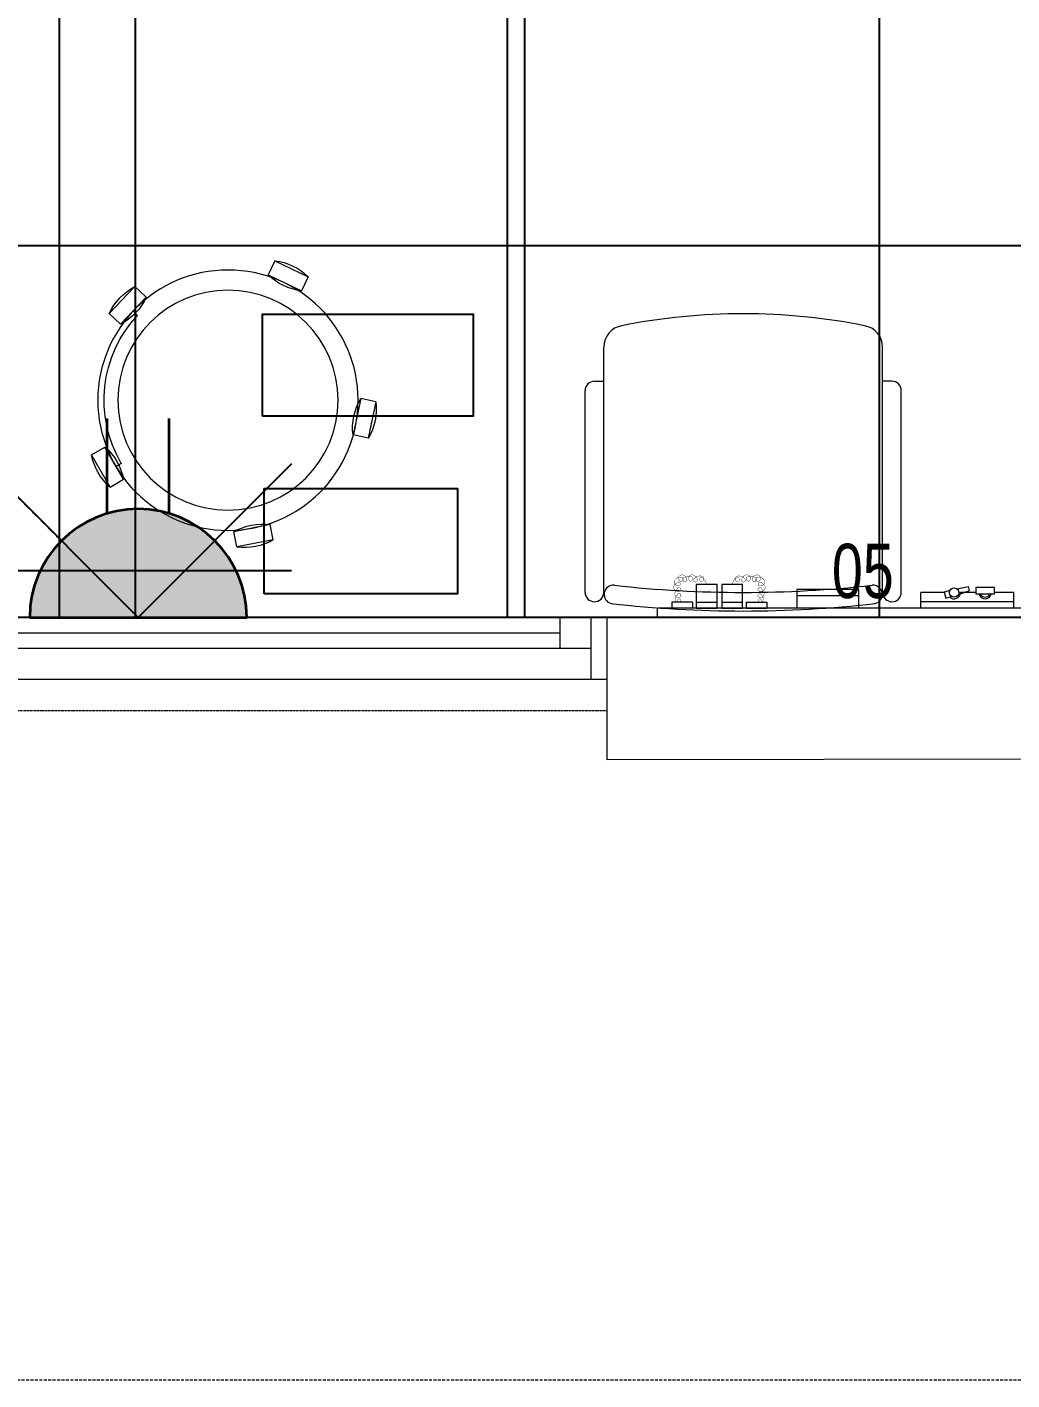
# Model space of a CAD drawing. Extents: x -178977 to 231842, y -29287 to 19916.
# Drawn here: x 45801 to 47390, y -14060 to -11878 of the extents above; entities that cross this region are included whole.
import ezdxf
from ezdxf.enums import TextEntityAlignment as Align

# ---------------------------------------------------------------- set-up
doc = ezdxf.new("R2010")
doc.units = 0
doc.header["$LTSCALE"] = 0.25
for name, pattern in [('01-First Floor-FUR$0$HIDDEN', [9.525, 6.35, -3.175]), ('DASHDOT', [25.4, 12.7, -6.35, 0, -6.35]), ('HIDDEN', [9.525, 6.35, -3.175])]:
    doc.linetypes.add(name, pattern=pattern)
for name, color, linetype, lineweight in [('01-First Floor-FUR$0$72_EGR_EQP_TAG', 142, 'Continuous', 5), ('01-First Floor-FUR$0$Aluminum', 251, 'Continuous', 5), ('01-First Floor-FUR$0$LOADING', 253, 'Continuous', 5), ('01-First Floor-FUR$0$Proj', 251, 'Continuous', 5), ('01-First Floor-FUR$0$Walls', 251, 'Continuous', 5), ('E-LITE-CLNG-CNDT', 6, 'DASHDOT', 35), ('E-LITE-EXIT-NUMB', 6, 'Continuous', 25), ('E-POWR-FLOR-CNDT', 6, 'HIDDEN', 25), ('E-POWR-WALL @ 100', 4, 'Continuous', 35)]:
    doc.layers.add(name, color=color, linetype=linetype, lineweight=lineweight)
doc.layers.add('01-First Floor-FUR$0$FALSE CEILING', color=251, linetype='Continuous')
doc.layers.add('01-First Floor-FUR$0$TME-NON MEDICAL FURNITURE', color=242, linetype='Continuous')
doc.styles.add('01-First Floor-FUR$0$X3G_ENTITY_257CFD', font='swisscl.ttf', dxfattribs={"height": 200})
doc.styles.add('DC_SIMPLEX', font='SIMPLEX.shx', dxfattribs={"width": 0.7})

# ---------------------------------------------------------------- blocks, each defined once
blk = doc.blocks.new('01-First Floor-FUR$0$GF21016-P')
at = {"layer": '01-First Floor-FUR$0$LOADING', "extrusion": (-1.24384e-09, -1.20261e-09, -1)}
for p, q in [((0.0128, 0.0179), (0.0128, 0.4136)), ((0.4628, 0.0179), (0.4628, 0.4136)), ((-0.0022, 0.3585), (0.0128, 0.3585)), ((0.4778, 0.3585), (0.4628, 0.3585)), ((-0.0172, 0.0179), (-0.0172, 0.3435)), ((0.4928, 0.0179), (0.4928, 0.3435)), ((0.4778, 0.0029), (0.4778, 0.0029))]:
    blk.add_line(p, q, dxfattribs=at)
for centre, radius, start, end in [((-0.2378, -0.5362), 1.0036, 78.7568, 101.2432), ((-0.0478, 0.4136), 0.035, 0, 80.6557), ((-0.4278, 0.4136), 0.035, 99.3443, 180), ((0.0022, 0.3435), 0.015, 0, 90), ((-0.4778, 0.3435), 0.015, 90, 180), ((-0.0284, 0.0145), 0.015, 284.3864, 95.5209), ((-0.2378, 1.8928), 1.8749, 263.6341, 276.3659), ((-0.4471, 0.0145), 0.015, 84.4791, 255.6136), ((0.0022, 0.0179), 0.015, 270, 0), ((0.0022, 0.0179), 0.015, 180, 270), ((-0.2378, 1.8734), 1.8855, 263.5119, 276.4881), ((-0.4778, 0.0179), 0.015, 270, 0), ((-0.4778, 0.0179), 0.015, 180, 270)]:
    blk.add_arc(centre, radius, start, end, dxfattribs=at)
blk = doc.blocks.new('01-First Floor-FUR$0$HF10037B-P')
at = {"layer": '01-First Floor-FUR$0$LOADING'}
for p, q in [((0.2459, 0.134), (0.1859, 0.134)), ((0.1859, 0.134), (0.1859, 0.109)), ((0.2459, 0.134), (0.2459, 0.109)), ((0.2459, 0.109), (0.1859, 0.109)), ((0, 0), (-0.0142, -0.0583)), ((0, 0), (0.0243, -0.0059)), ((0.0243, -0.0059), (0.01, -0.0642)), ((0.4071, -0.0094), (0.431, -0.0018)), ((0.4071, -0.0094), (0.4255, -0.0665)), ((0.431, -0.0018), (0.4493, -0.0589)), ((0.4069, -0.0417), (0.4165, -0.0387)), ((-0.0142, -0.0583), (0.01, -0.0642)), ((0.4255, -0.0665), (0.4493, -0.0589)), ((0.0524, -0.2725), (0.0674, -0.2525)), ((0.0674, -0.2525), (0.1154, -0.2885)), ((0.3125, -0.2897), (0.362, -0.2558)), ((0.3761, -0.2764), (0.362, -0.2558)), ((0.0524, -0.2725), (0.1004, -0.3085)), ((0.3266, -0.3103), (0.3761, -0.2764)), ((0.3267, -0.268), (0.3323, -0.2763)), ((0.1004, -0.3085), (0.1154, -0.2885)), ((0.3266, -0.3103), (0.3125, -0.2897))]:
    blk.add_line(p, q, dxfattribs=at)
for radius in [0.21, 0.1775]:
    blk.add_circle((0.2161, -0.1014), radius, dxfattribs=at)
for centre, radius, start, end in [((0.2159, 0.0465), 0.0925, 71.0754, 108.9246), ((0.2159, 0.1965), 0.0925, 251.0754, 288.9246), ((0.0779, -0.0499), 0.0925, 147.3419, 185.1912), ((-0.0678, -0.0143), 0.0925, 327.3419, 5.1912), ((0.4996, -0.0113), 0.0925, 178.8412, 216.6904), ((0.3568, -0.057), 0.0925, 358.8412, 36.6904), ((0.2161, -0.1014), 0.2, 303.6037, 17.3657), ((0.0389, -0.3404), 0.0925, 34.1875, 72.0368), ((0.3867, -0.3449), 0.0925, 105.5121, 143.3614), ((0.1289, -0.2205), 0.0925, 214.1875, 252.0368), ((0.3019, -0.2212), 0.0925, 285.5121, 323.3614)]:
    blk.add_arc(centre, radius, start, end, dxfattribs=at)
blk = doc.blocks.new('01-First Floor-FUR$0$ME19011A-P')
for p, q in [((-0.425, 0), (0.425, 0)), ((-0.425, 0), (-0.425, -0.015)), ((0.425, 0), (0.425, -0.015)), ((-0.425, -0.015), (0.425, -0.015)), ((-0.3675, -0.0198), (-0.2325, -0.0198)), ((-0.3675, -0.0198), (-0.3675, -0.0399)), ((-0.36, -0.015), (-0.36, -0.0198)), ((-0.24, -0.015), (-0.24, -0.0198)), ((-0.2325, -0.0198), (-0.2325, -0.0399)), ((-0.15, -0.015), (-0.15, -0.04)), ((0, -0.015), (0, -0.04)), ((0.1, -0.015), (0.1, -0.045)), ((0.2, -0.045), (0.2, -0.015)), ((0.2818, -0.015), (0.2484, -0.015)), ((0.2484, -0.0243), (0.2484, -0.015)), ((0.2818, -0.0243), (0.2818, -0.015)), ((0.3211, -0.015), (0.2877, -0.015)), ((0.2877, -0.015), (0.2877, -0.0531)), ((0.3211, -0.0531), (0.3211, -0.015)), ((0.3623, -0.015), (0.3289, -0.015)), ((0.3289, -0.015), (0.3289, -0.0531)), ((0.3623, -0.0531), (0.3623, -0.015)), ((0.3682, -0.0243), (0.3682, -0.015)), ((0.3682, -0.015), (0.4016, -0.015)), ((0.4016, -0.0243), (0.4016, -0.015)), ((-0.3675, -0.0399), (-0.2325, -0.0399)), ((-0.15, -0.025), (0, -0.025)), ((-0.15, -0.04), (-0.1187, -0.04)), ((-0.0887, -0.04), (-0.0637, -0.04)), ((-0.0606, -0.0371), (-0.0787, -0.0432)), ((-0.0787, -0.0432), (-0.077, -0.0497)), ((-0.0402, -0.0312), (-0.0496, -0.0337)), ((-0.047, -0.0434), (-0.0376, -0.0409)), ((-0.0376, -0.0409), (-0.0402, -0.0312)), ((-0.0379, -0.04), (0, -0.04)), ((0.1, -0.035), (0.2, -0.035)), ((0.2818, -0.0243), (0.2484, -0.0243)), ((0.3211, -0.0243), (0.2877, -0.0243)), ((0.3623, -0.0243), (0.3289, -0.0243)), ((0.3682, -0.0243), (0.4016, -0.0243)), ((-0.0582, -0.046), (-0.077, -0.0497)), ((0.1, -0.045), (0.2, -0.045)), ((0.2877, -0.0531), (0.3211, -0.0531)), ((0.3289, -0.0531), (0.3623, -0.0531))]:
    blk.add_line(p, q)
blk.add_lwpolyline([(-0.1187, -0.0482), (-0.0887, -0.0482), (-0.0887, -0.0382), (-0.1187, -0.0382)], close=True)
at = {"color": 8, "const_width": 0.000601}
for points in [[(0.3044, -0.0531, -0.184574), (0.2977, -0.0636, -1.44364), (0.2961, -0.0581, -0.837915), (0.2969, -0.0664, -0.30536), (0.2839, -0.062, -1.584726), (0.2894, -0.0609, -0.253153), (0.2827, -0.0684, -0.874198), (0.2775, -0.0585, -0.915253), (0.2791, -0.0658, -0.223821), (0.2683, -0.0644, -1.703343), (0.272, -0.0597, -0.588962), (0.2621, -0.068, -0.717795), (0.2625, -0.0581, -0.983104), (0.2645, -0.0644, -0.326362), (0.2534, -0.0609, -0.758716), (0.2609, -0.0514, -0.906186), (0.2593, -0.0565, -0.189488), (0.2526, -0.0522, -0.7948), (0.2613, -0.0423, -1.223996), (0.2574, -0.047, -0.072149), (0.2534, -0.0403, -0.645886), (0.2609, -0.0324, -1.366917), (0.2574, -0.0371, -0.078415), (0.2542, -0.0308, -0.723006), (0.2613, -0.0256, -1.105484), (0.2582, -0.0292, -0.221197), (0.2566, -0.0243, -0.221197)], [(0.3456, -0.0531, 0.184574), (0.3523, -0.0636, 1.44364), (0.3539, -0.0581, 0.837915), (0.3531, -0.0664, 0.30536), (0.3661, -0.062, 1.584726), (0.3606, -0.0609, 0.253153), (0.3673, -0.0684, 0.874198), (0.3725, -0.0585, 0.915253), (0.3709, -0.0658, 0.223821), (0.3817, -0.0644, 1.703343), (0.378, -0.0597, 0.588962), (0.3879, -0.068, 0.717795), (0.3875, -0.0581, 0.983104), (0.3855, -0.0644, 0.326362), (0.3966, -0.0609, 0.758716), (0.3891, -0.0514, 0.906186), (0.3907, -0.0565, 0.189488), (0.3974, -0.0522, 0.7948), (0.3887, -0.0423, 1.223996), (0.3926, -0.047, 0.072149), (0.3966, -0.0403, 0.645886), (0.3891, -0.0324, 1.366917), (0.3926, -0.0371, 0.078415), (0.3958, -0.0308, 0.723006), (0.3887, -0.0256, 1.105484), (0.3918, -0.0292, 0.221197), (0.3934, -0.0243, 0.221197)]]:
    blk.add_lwpolyline(points, format="xyb", dxfattribs=at)
blk.add_circle((-0.0537, -0.04), 0.0075)
for centre, radius, start, end in [((-0.1037, -0.04), 0.01, 10.4593, 169.5407), ((-0.1037, -0.04), 0.0075, 14.0075, 165.9925), ((-0.0537, -0.04), 0.01, 45, 180)]:
    blk.add_arc(centre, radius, start, end)
blk = doc.blocks.new('01-First Floor-FUR$0$M.44.57.64')
at = {"layer": '01-First Floor-FUR$0$LOADING', "xscale": 1000.000000000002, "yscale": 1000.000000000002, "zscale": 1000.000000000002, "rotation": 225.9999036123427}
blk.add_blockref('01-First Floor-FUR$0$ME19011A-P', (-80806.9, 16720.7), dxfattribs=at)
blk = doc.blocks.new('01-First Floor-FUR')
at = {"layer": '01-First Floor-FUR$0$Aluminum'}
for p, q in [((46736, -12830), (45236, -12830)), ((46661, -12880), (46661, -12830)), ((46711, -12930), (46711, -12830)), ((45311, -12855), (46661, -12855)), ((46711, -12880), (45261, -12880)), ((46736, -12930), (45236, -12930))]:
    blk.add_line(p, q, dxfattribs=at)
at = {"layer": '01-First Floor-FUR$0$FALSE CEILING', "linetype": 'Continuous'}
for p, q in [((45976, -12830), (45976, -9540)), ((46576, -12830), (46576, -9540)), ((47176, -12830), (47176, -9540)), ((44776, -12230), (48976, -12230))]:
    blk.add_line(p, q, dxfattribs=at)
at = {"layer": '01-First Floor-FUR$0$FALSE CEILING'}
blk.add_lwpolyline([(44776, -9540), (48976, -9540), (48976, -12830), (44776, -12830)], close=True, dxfattribs=at)
at = {"layer": '01-First Floor-FUR$0$FALSE CEILING', "elevation": -0.1}
for points in [[(45853.3, -11330), (46603.3, -11330), (46603.3, -12830), (45853.3, -12830)], [(46180.9, -12505.3), (46180.9, -12340.9), (46520.5, -12340.9), (46520.5, -12505.3)], [(46183.6, -12792.2), (46183.6, -12622.3), (46495.4, -12622.3), (46495.4, -12792.2)]]:
    blk.add_lwpolyline(points, close=True, dxfattribs=at)
at = {"layer": '01-First Floor-FUR$0$LOADING', "elevation": -0.1}
blk.add_lwpolyline([(45853.3, -11330), (46603.3, -11330), (46603.3, -12830), (45853.3, -12830)], close=True, dxfattribs=at)
at = {"layer": '01-First Floor-FUR$0$Proj', "linetype": '01-First Floor-FUR$0$HIDDEN'}
blk.add_line((45236, -12980), (46736, -12980), dxfattribs=at)
at = {"layer": '01-First Floor-FUR$0$Proj', "linetype": '01-First Floor-FUR$0$HIDDEN', "ltscale": 3}
blk.add_lwpolyline([(48606, 9840), (-2814, 9840), (-2814, -14060), (48606, -14060)], dxfattribs=at)
blk.add_lwpolyline([(48606, 9840), (-2814, 9840), (-2814, -14060), (48606, -14060)], dxfattribs=at)
at = {"layer": '01-First Floor-FUR$0$Walls'}
for p, q in [((46736, -12830), (46736, -13060)), ((46736, -12830), (47768.2, -12830, 0)), ((47768.2, -13058.4, 0), (46736, -13060))]:
    blk.add_line(p, q, dxfattribs=at)
at = {"layer": '01-First Floor-FUR$0$LOADING', "extrusion": (-2.75759e-10, 1.16581e-09, -1), "xscale": 999.9999999999997, "yscale": 999.9999999999997, "zscale": 999.9999999999997, "rotation": 25.78131253592628}
blk.add_blockref('01-First Floor-FUR$0$HF10037B-P', (-46363.7, -12482.3, 0.1), dxfattribs=at)
at = {"layer": '01-First Floor-FUR$0$LOADING', "rotation": 314.0000963876573}
blk.add_blockref('01-First Floor-FUR$0$M.44.57.64', (91348.3, -82572.7, -0.1), dxfattribs=at)
at = {"layer": '01-First Floor-FUR$0$TME-NON MEDICAL FURNITURE', "color": 1, "extrusion": (-4.75185e-05, -1.86519e-05, 1), "xscale": -1000.000000000005, "yscale": 1000.000000000005, "zscale": -1000.000000000005, "rotation": 2.504676066550359e-05}
blk.add_blockref('01-First Floor-FUR$0$GF21016-P', (47194, -12807.6, -2.1), dxfattribs=at)
at = {"layer": '01-First Floor-FUR$0$72_EGR_EQP_TAG', "insert": (47149.2, -12711.3, -0.1), "char_height": 87.47, "attachment_point": 2, "style": '01-First Floor-FUR$0$X3G_ENTITY_257CFD'}
blk.add_mtext('05', dxfattribs=at)
blk = doc.blocks.new('*U151')
h = blk.add_hatch(color=253)
edge = h.paths.add_edge_path()
edge.add_line((0, 1.75), (0, -1.75))
edge.add_arc((0, 0), 1.75, 90, 270, ccw=False)
for p, q in [((-1.677, 0.5), (-3.211, 0.5)), ((-1.677, -0.5), (-3.211, -0.5))]:
    blk.add_line(p, q)
blk.add_lwpolyline([(0, 1.75, 1), (0, -1.75)], format="xyb", close=True)
at = {"layer": 'Defpoints'}
for p, q in [((-2.475, 2.475), (0, 0)), ((-0.758, -2.475), (-0.758, 2.475)), ((-2.475, -2.475), (0, 0))]:
    blk.add_line(p, q, dxfattribs=at)
at = {"layer": 'E-LITE-EXIT-NUMB', "style": 'DC_SIMPLEX', "width": 0.7, "flags": 8}
blk.add_attdef('TYPE', text='', height=2, rotation=360, dxfattribs=at).set_placement((-2.682, 5.238), align=Align.RIGHT)
blk.add_attdef('CIRCUIT', (2.682, 5.238), '', height=2, rotation=360, dxfattribs=at)

msp = doc.modelspace()

# ---------------------------------------------------------------- linework, layer by layer
at = {"layer": 'E-POWR-FLOR-CNDT'}
msp.add_lwpolyline([(44899.7, -11211.4), (45023.5, -11335.1), (45632.7, -11335.1, -0.414214), (45732.7, -11435.1), (45732.7, -12582.5), (45853.3, -12703.1)], format="xyb", dxfattribs=at)

# ---------------------------------------------------------------- block references
at = {"layer": 'E-LITE-CLNG-CNDT'}
msp.add_blockref('01-First Floor-FUR', (0, 0), dxfattribs=at)
at = {"layer": 'E-POWR-WALL @ 100', "xscale": 100, "yscale": 100, "zscale": 100, "rotation": 269.9999999999911}
msp.add_blockref('*U151', (45980.2, -12830, -0.1), dxfattribs=at)

doc.saveas('drawing.dxf')
